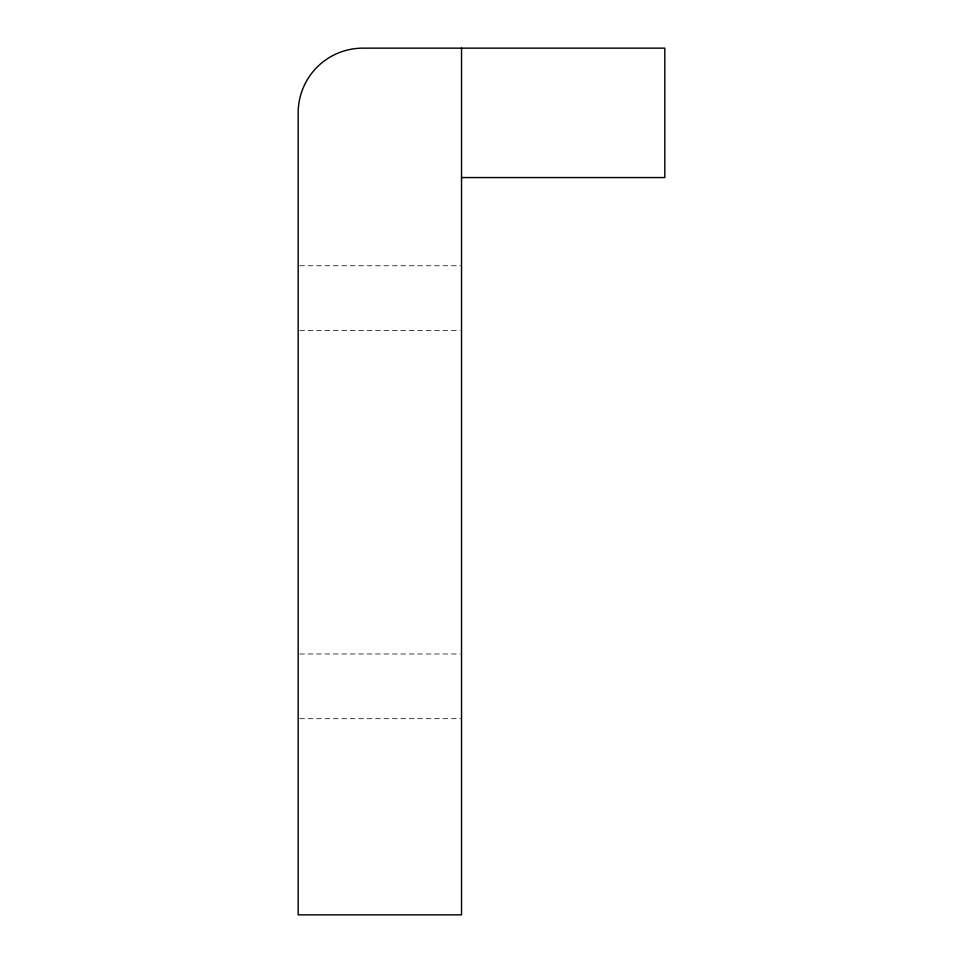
<?xml version="1.0" encoding="UTF-8"?>
<svg xmlns="http://www.w3.org/2000/svg" width="963" height="963" viewBox="0 0 963 963"><rect width="100%" height="100%" fill="white"/><g stroke="black" fill="none" stroke-linecap="round" stroke-linejoin="round"><path stroke-width="0.72" stroke-dasharray="4.82 3.61" d="M299.674 265.752L461.53 265.752M299.674 330.465L460.025 330.465M299.637 653.985L460.073 653.985M299.674 718.699L461.53 718.699"/><path stroke-width="1.44" d="M461.53 177.565L664.819 177.565L664.819 48.15L362.882 48.15A64.702 64.702 0 0 0 298.181 112.852L298.181 914.85L461.53 914.85L461.53 48.15"/></g></svg>
